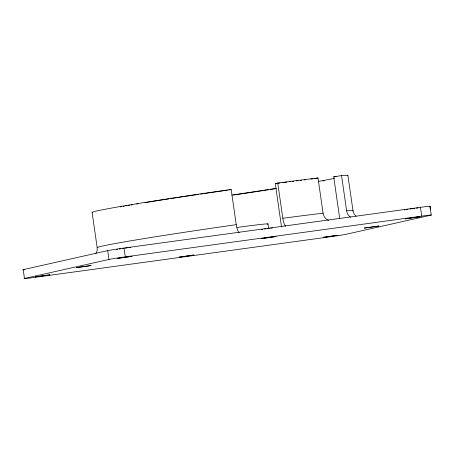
<?xml version="1.0" encoding="UTF-8"?>
<svg xmlns="http://www.w3.org/2000/svg" width="454" height="454" viewBox="0 0 454 454"><rect width="100%" height="100%" fill="white"/><g stroke="black" fill="none" stroke-linecap="round" stroke-linejoin="round"><path stroke-width="0.68" d="M92.111 212.438L97.184 247.657L97.094 250.88L95.817 253.604M130.582 247.578L130.219 247.657M228.708 190.01L231.171 189.454L236.245 224.673A8.972 2.486 82.2 0 0 239.15 232.647M281.525 226.932L275.283 183.609L277.746 183.058A129.231 2.934 -8.2 0 1 318.004 177.996L323.083 213.21A8.978 7.854 84.2 0 0 328.611 220.417M24.476 278.467L108.977 259.433A13.348 0.301 -8.2 0 1 125.304 256.868L421.715 216.138A13.348 0.301 -8.2 0 1 430.795 215.207L346.289 234.241A13.348 0.301 -8.2 0 1 329.962 236.801L33.556 277.536A13.348 0.301 -8.2 0 1 24.476 278.467L23.205 269.665L107.712 250.625A13.348 0.301 -8.2 0 1 124.038 248.066L420.444 207.33A13.348 0.301 -8.2 0 1 429.802 206.337M404.395 209.964L404.872 209.867M116.661 249.49L117.677 249.297M261.646 229.514L262.65 229.344M406.625 209.561L407.851 209.362M119.271 249.036L120.582 248.826M310.814 179.126L312.772 178.819M314.083 178.615L318.004 177.996M339.745 218.743L333.701 176.816L341.55 175.584A129.231 2.934 -8.2 0 1 347.656 175.823M264.551 229.043L265.97 228.827M409.939 209.044L411.375 208.834M122.722 248.508L123.431 248.406M267.406 228.617L269.404 228.339M412.737 208.641L414.61 208.386M125.435 248.122L127.279 247.878M270.641 228.169L272.389 227.948M416.358 208.165L418.06 207.972M128.93 247.668L130.565 247.515M356.084 216.206L354.092 213.953L353.002 210.781L347.929 175.567M429.972 206.281L430.392 209.158M429.966 206.224L431.238 215.031M420.444 207.33L421.715 216.138M341.55 175.584L346.629 210.804A8.978 7.86 84.2 0 0 350.584 217.233M277.746 183.058L282.819 218.272A8.978 2.486 82.2 0 0 285.787 226.285M267.945 223.856L268.626 228.668M124.038 248.066L125.304 256.868M107.712 250.625L108.977 259.433M24.368 269.727A13.348 0.301 -8.2 0 1 23.205 269.665M236.994 227.46A43.374 0.982 -8.2 0 1 267.4 224.219M324.201 180.726A129.231 2.934 -8.2 0 1 322.856 180.964M274.585 188.836A129.231 2.934 -8.2 0 1 270.329 189.488M268.308 189.8A129.231 2.934 -8.2 0 1 233.367 195.038M92.741 212.637A129.231 2.934 -8.2 0 1 231.171 189.454M346.629 210.804A129.231 2.934 -8.2 0 1 352.735 211.042M97.184 247.651A129.231 2.934 -8.2 0 1 236.245 224.673M282.819 218.272A129.231 2.934 -8.2 0 1 323.083 213.21M334.564 178.274A120.333 2.73 -8.2 0 1 318.606 181.362M276.577 188.297A120.333 2.73 -8.2 0 1 231.824 195.055M120.316 206.865A120.333 2.73 -8.2 0 1 121.7 206.615M122.989 206.388A120.333 2.73 -8.2 0 1 124.317 206.156M125.673 205.917A120.333 2.73 -8.2 0 1 127.069 205.679M128.431 205.441A120.333 2.73 -8.2 0 1 129.765 205.214M131.127 204.981A120.333 2.73 -8.2 0 1 132.511 204.743M136.654 204.05A120.333 2.73 -8.2 0 1 138.022 203.823M144.945 202.683A120.333 2.73 -8.2 0 1 168.763 198.903M170.817 198.585A120.333 2.73 -8.2 0 1 198.648 194.38M200.662 194.079A120.333 2.73 -8.2 0 1 227.397 190.198M275.283 183.609A120.333 2.73 -8.2 0 1 280.005 182.99M282.343 182.69A120.333 2.73 -8.2 0 1 286.956 182.094M289.226 181.799A120.333 2.73 -8.2 0 1 290.918 181.583M292.592 181.373A120.333 2.73 -8.2 0 1 293.693 181.237M296.428 180.891A120.333 2.73 -8.2 0 1 298.04 180.692M300.162 180.431A120.333 2.73 -8.2 0 1 301.552 180.261M304.288 179.926A120.333 2.73 -8.2 0 1 305.627 179.767M333.701 176.816A120.333 2.73 -8.2 0 1 336.091 176.68M35.389 276.895L49.883 274.823L35.389 276.895M76.431 267.644L90.931 265.573L76.431 267.644M117.478 258.4L131.978 256.328L117.478 258.4M179.358 257.106L193.852 255.034L179.358 257.106M261.447 238.617L275.947 236.545L261.447 238.617M323.327 237.323L337.821 235.251L323.327 237.323M364.369 228.078L378.869 226.007L364.369 228.078M405.416 218.834L419.916 216.757L405.416 218.834"/></g></svg>
